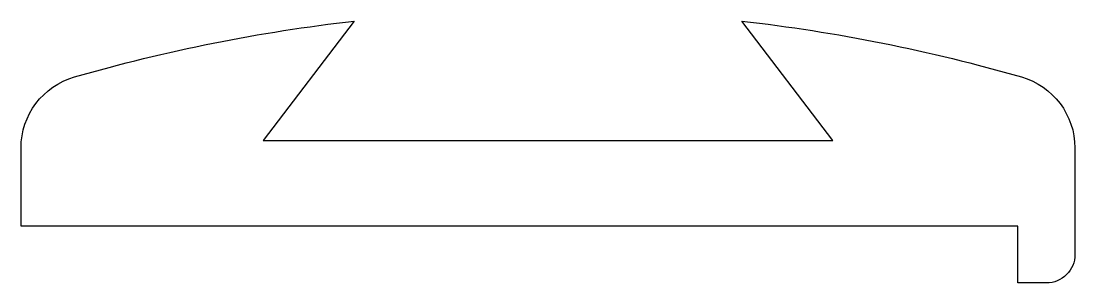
# Model space of a CAD drawing. Extents: x 258.3 to 276.8, y 266 to 270.6.
import ezdxf

# ---------------------------------------------------------------- set-up
doc = ezdxf.new("R2010")
doc.units = 0
doc.layers.add('ANA', color=220, linetype='CONTINUOUS')

msp = doc.modelspace()

# ---------------------------------------------------------------- linework, layer by layer
at = {"layer": 'ANA'}
msp.add_lwpolyline([(275.777, 266.034), (275.777, 267.034), (258.277, 267.034), (258.277, 268.404, -0.3342), (259.217, 269.653, -0.041792), (264.127, 270.633), (262.527, 268.534), (272.527, 268.534), (270.928, 270.633, -0.041792), (275.837, 269.653, -0.3342), (276.777, 268.404), (276.777, 266.534, -0.414214), (276.277, 266.034)], format="xyb", close=True, dxfattribs=at)

doc.saveas('drawing.dxf')
